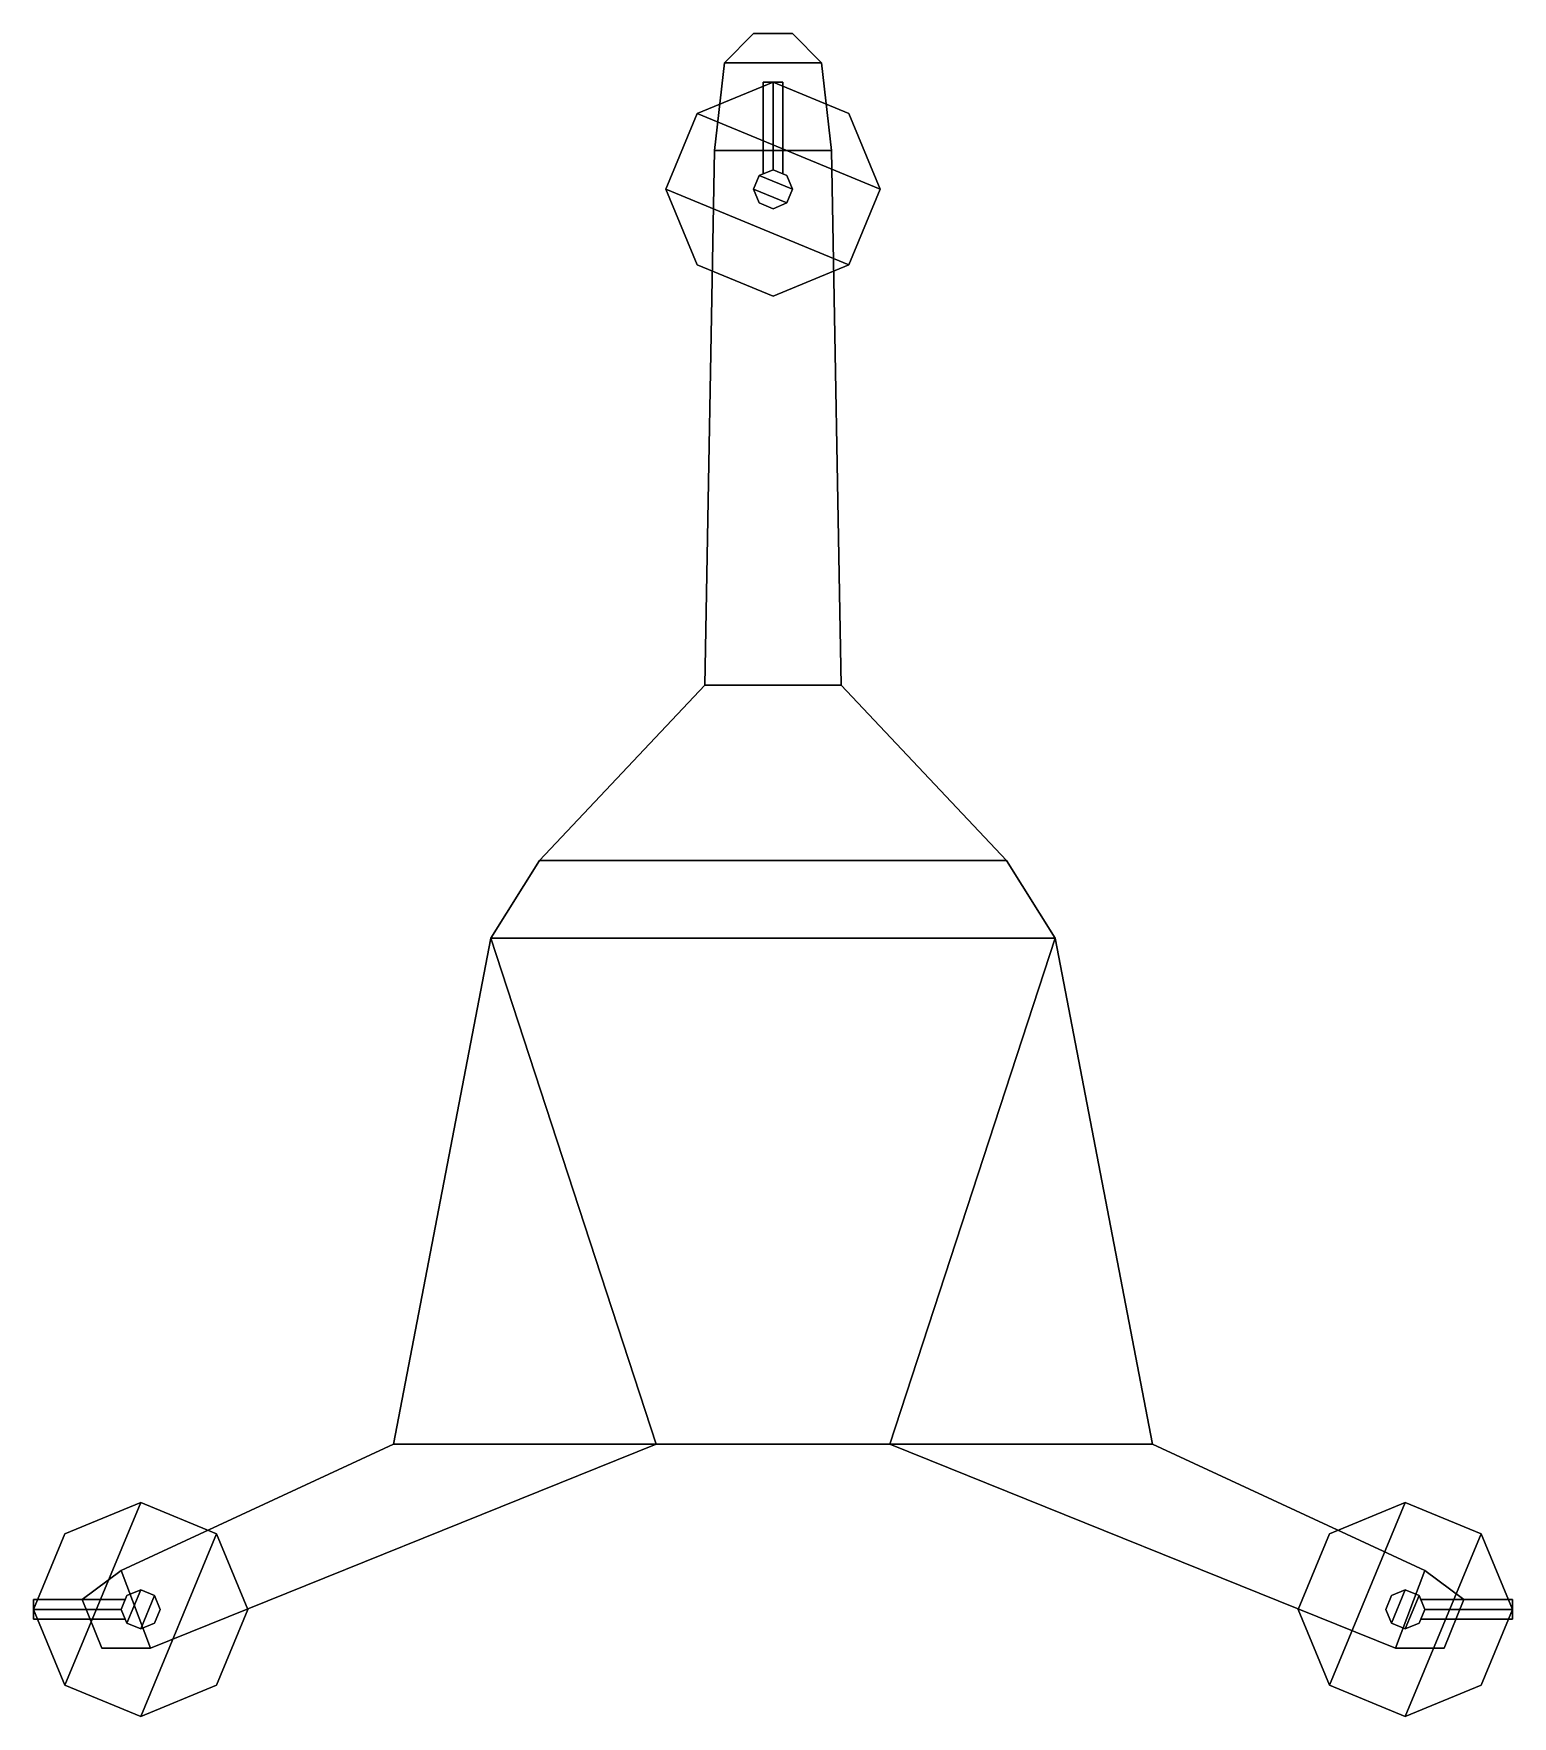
# Model space of a CAD drawing. Extents: x -0.76 to 0.76, y -0.69 to 1.04.
import ezdxf

# ---------------------------------------------------------------- set-up
doc = ezdxf.new("R2010")
doc.units = 0
doc.layers.get('0').update_dxf_attribs({"linetype": 'CONTINUOUS'})

msp = doc.modelspace()

# ---------------------------------------------------------------- linework, layer by layer
for points in [[(-0.02, 1.04, 0.36), (0.02, 1.04, 0.36), (0.05, 1.01, 0.36), (-0.05, 1.01, 0.36)], [(-0.05, 1.01, 0.44), (-0.02, 1.04, 0.44), (-0.02, 1.04, 0.36), (-0.05, 1.01, 0.36)], [(0.05, 1.01, 0.44), (0.02, 1.04, 0.44), (-0.02, 1.04, 0.44), (-0.05, 1.01, 0.44)], [(-0.02, 1.04, 0.44), (0.02, 1.04, 0.44), (0.02, 1.04, 0.36), (-0.02, 1.04, 0.36)], [(0.05, 1.01, 0.36), (0.02, 1.04, 0.36), (0.02, 1.04, 0.44), (0.05, 1.01, 0.44)], [(-0.05, 1.01, 0.44), (-0.06, 0.92, 0.44), (0.06, 0.92, 0.44), (0.05, 1.01, 0.44)], [(-0.05, 1.01, 0.36), (-0.06, 0.92, 0.36), (-0.06, 0.92, 0.44), (-0.05, 1.01, 0.44)], [(0.06, 0.92, 0.36), (-0.06, 0.92, 0.36), (-0.05, 1.01, 0.36), (0.05, 1.01, 0.36)], [(0.05, 1.01, 0.44), (0.06, 0.92, 0.44), (0.06, 0.92, 0.36), (0.05, 1.01, 0.36)], [(0, 0.99, 0.33), (-0.0778, 0.9578, 0.33), (-0.0778, 0.9578, 0.35), (0, 0.99, 0.35)], [(0.0778, 0.9578, 0.35), (0, 0.99, 0.35), (-0.0778, 0.9578, 0.35), (0.11, 0.88, 0.35)], [(-0.01, 0.8959, 0.57), (0, 0.9, 0.58), (0, 0.99, 0.58), (-0.01, 0.99, 0.57)], [(0, 0.9, 0.56), (-0.01, 0.8959, 0.57), (-0.01, 0.99, 0.57), (0, 0.99, 0.56)], [(0, 0.99, 0.58), (0.01, 0.99, 0.57), (0, 0.99, 0.56), (-0.01, 0.99, 0.57)], [(0.0778, 0.9578, 0.33), (0, 0.99, 0.33), (0, 0.99, 0.35), (0.0778, 0.9578, 0.35)], [(0, 0.9, 0.58), (0.01, 0.8959, 0.57), (0.01, 0.99, 0.57), (0, 0.99, 0.58)], [(0.01, 0.8959, 0.57), (0, 0.9, 0.56), (0, 0.99, 0.56), (0.01, 0.99, 0.57)], [(-0.0778, 0.9578, 0.33), (-0.11, 0.88, 0.33), (-0.11, 0.88, 0.35), (-0.0778, 0.9578, 0.35)], [(0.11, 0.88, 0.35), (-0.0778, 0.9578, 0.35), (-0.11, 0.88, 0.35), (0.0778, 0.8022, 0.35)], [(0.11, 0.88, 0.33), (0.0778, 0.9578, 0.33), (0.0778, 0.9578, 0.35), (0.11, 0.88, 0.35)], [(0.07, 0.37, 0.44), (0.06, 0.92, 0.44), (-0.06, 0.92, 0.44), (-0.07, 0.37, 0.44)], [(-0.07, 0.37, 0.44), (-0.06, 0.92, 0.44), (-0.06, 0.92, 0.36), (-0.07, 0.37, 0.36)], [(-0.06, 0.92, 0.36), (0.06, 0.92, 0.36), (0.07, 0.37, 0.36), (-0.07, 0.37, 0.36)], [(0.07, 0.37, 0.36), (0.06, 0.92, 0.36), (0.06, 0.92, 0.44), (0.07, 0.37, 0.44)], [(0, 0.9, 0.44), (-0.0141, 0.8941, 0.44), (-0.0141, 0.8941, 0.59), (0, 0.9, 0.59)], [(0.0141, 0.8941, 0.59), (0, 0.9, 0.59), (-0.0141, 0.8941, 0.59), (0.02, 0.88, 0.59)], [(0.0141, 0.8941, 0.44), (0, 0.9, 0.44), (0, 0.9, 0.59), (0.0141, 0.8941, 0.59)], [(-0.0141, 0.8941, 0.44), (-0.02, 0.88, 0.44), (-0.02, 0.88, 0.59), (-0.0141, 0.8941, 0.59)], [(0.02, 0.88, 0.59), (-0.0141, 0.8941, 0.59), (-0.02, 0.88, 0.59), (0.0141, 0.8659, 0.59)], [(0.02, 0.88, 0.44), (0.0141, 0.8941, 0.44), (0.0141, 0.8941, 0.59), (0.02, 0.88, 0.59)], [(-0.11, 0.88, 0.33), (-0.0778, 0.8022, 0.33), (-0.0778, 0.8022, 0.35), (-0.11, 0.88, 0.35)], [(0.0778, 0.8022, 0.35), (-0.11, 0.88, 0.35), (-0.0778, 0.8022, 0.35), (0, 0.77, 0.35)], [(-0.02, 0.88, 0.44), (-0.0141, 0.8659, 0.44), (-0.0141, 0.8659, 0.59), (-0.02, 0.88, 0.59)], [(0.0141, 0.8659, 0.59), (-0.02, 0.88, 0.59), (-0.0141, 0.8659, 0.59), (0, 0.86, 0.59)], [(-0.0141, 0.8659, 0.44), (0, 0.86, 0.44), (0, 0.86, 0.59), (-0.0141, 0.8659, 0.59)], [(0, 0.86, 0.44), (0.0141, 0.8659, 0.44), (0.0141, 0.8659, 0.59), (0, 0.86, 0.59)], [(0.0141, 0.8659, 0.44), (0.02, 0.88, 0.44), (0.02, 0.88, 0.59), (0.0141, 0.8659, 0.59)], [(0.0778, 0.8022, 0.33), (0.11, 0.88, 0.33), (0.11, 0.88, 0.35), (0.0778, 0.8022, 0.35)], [(-0.0778, 0.8022, 0.33), (0, 0.77, 0.33), (0, 0.77, 0.35), (-0.0778, 0.8022, 0.35)], [(0, 0.77, 0.33), (0.0778, 0.8022, 0.33), (0.0778, 0.8022, 0.35), (0, 0.77, 0.35)], [(-0.07, 0.37, 0.36), (0.07, 0.37, 0.36), (0.24, 0.19, 0.36), (-0.24, 0.19, 0.36)], [(0.24, 0.19, 0.44), (0.07, 0.37, 0.44), (-0.07, 0.37, 0.44), (-0.24, 0.19, 0.44)], [(-0.24, 0.19, 0.44), (-0.07, 0.37, 0.44), (-0.07, 0.37, 0.36), (-0.24, 0.19, 0.36)], [(0.24, 0.19, 0.36), (0.07, 0.37, 0.36), (0.07, 0.37, 0.44), (0.24, 0.19, 0.44)], [(0.29, 0.11, 0.44), (0.24, 0.19, 0.44), (-0.24, 0.19, 0.44), (-0.29, 0.11, 0.44)], [(-0.24, 0.19, 0.36), (0.24, 0.19, 0.36), (0.29, 0.11, 0.36), (-0.29, 0.11, 0.36)], [(-0.29, 0.11, 0.44), (-0.24, 0.19, 0.44), (-0.24, 0.19, 0.36), (-0.29, 0.11, 0.36)], [(0.29, 0.11, 0.36), (0.24, 0.19, 0.36), (0.24, 0.19, 0.44), (0.29, 0.11, 0.44)], [(-0.39, -0.41, 0.44), (-0.29, 0.11, 0.44), (-0.29, 0.11, 0.36), (-0.39, -0.41, 0.36)], [(-0.39, -0.41, 0.36), (-0.29, 0.11, 0.36), (-0.29, 0.11, 0.36), (-0.12, -0.41, 0.36)], [(-0.12, -0.41, 0.44), (-0.29, 0.11, 0.44), (-0.29, 0.11, 0.44), (-0.39, -0.41, 0.44)], [(-0.29, 0.11, 0.36), (0.29, 0.11, 0.36), (0.12, -0.41, 0.36), (-0.12, -0.41, 0.36)], [(0.12, -0.41, 0.44), (0.29, 0.11, 0.44), (-0.29, 0.11, 0.44), (-0.12, -0.41, 0.44)], [(0.12, -0.41, 0.36), (0.29, 0.11, 0.36), (0.29, 0.11, 0.36), (0.39, -0.41, 0.36)], [(0.39, -0.41, 0.44), (0.29, 0.11, 0.44), (0.29, 0.11, 0.44), (0.12, -0.41, 0.44)], [(0.39, -0.41, 0.36), (0.29, 0.11, 0.36), (0.29, 0.11, 0.44), (0.39, -0.41, 0.44)], [(-0.67, -0.54, 0.36), (-0.39, -0.41, 0.36), (-0.12, -0.41, 0.36), (-0.64, -0.62, 0.36)], [(-0.67, -0.54, 0.44), (-0.39, -0.41, 0.44), (-0.39, -0.41, 0.36), (-0.67, -0.54, 0.36)], [(-0.12, -0.41, 0.44), (-0.39, -0.41, 0.44), (-0.67, -0.54, 0.44), (-0.64, -0.62, 0.44)], [(-0.64, -0.62, 0.36), (-0.12, -0.41, 0.36), (-0.12, -0.41, 0.44), (-0.64, -0.62, 0.44)], [(-0.12, -0.41, 0.36), (0.12, -0.41, 0.36), (0.12, -0.41, 0.44), (-0.12, -0.41, 0.44)], [(0.67, -0.54, 0.44), (0.39, -0.41, 0.44), (0.12, -0.41, 0.44), (0.64, -0.62, 0.44)], [(0.64, -0.62, 0.44), (0.12, -0.41, 0.44), (0.12, -0.41, 0.36), (0.64, -0.62, 0.36)], [(0.12, -0.41, 0.36), (0.39, -0.41, 0.36), (0.67, -0.54, 0.36), (0.64, -0.62, 0.36)], [(0.67, -0.54, 0.36), (0.39, -0.41, 0.36), (0.39, -0.41, 0.44), (0.67, -0.54, 0.44)], [(-0.7278, -0.5022, 0.35), (-0.76, -0.58, 0.35), (-0.7278, -0.6578, 0.35), (-0.65, -0.47, 0.35)], [(-0.65, -0.47, 0.33), (-0.7278, -0.5022, 0.33), (-0.7278, -0.5022, 0.35), (-0.65, -0.47, 0.35)], [(-0.65, -0.47, 0.35), (-0.7278, -0.6578, 0.35), (-0.65, -0.69, 0.35), (-0.5722, -0.5022, 0.35)], [(-0.5722, -0.5022, 0.33), (-0.65, -0.47, 0.33), (-0.65, -0.47, 0.35), (-0.5722, -0.5022, 0.35)], [(0.5722, -0.6578, 0.35), (0.65, -0.47, 0.35), (0.5722, -0.5022, 0.35), (0.54, -0.58, 0.35)], [(0.65, -0.47, 0.33), (0.5722, -0.5022, 0.33), (0.5722, -0.5022, 0.35), (0.65, -0.47, 0.35)], [(0.65, -0.69, 0.35), (0.7278, -0.5022, 0.35), (0.65, -0.47, 0.35), (0.5722, -0.6578, 0.35)], [(0.7278, -0.5022, 0.33), (0.65, -0.47, 0.33), (0.65, -0.47, 0.35), (0.7278, -0.5022, 0.35)], [(-0.7278, -0.5022, 0.33), (-0.76, -0.58, 0.33), (-0.76, -0.58, 0.35), (-0.7278, -0.5022, 0.35)], [(-0.5722, -0.5022, 0.35), (-0.65, -0.69, 0.35), (-0.5722, -0.6578, 0.35), (-0.54, -0.58, 0.35)], [(-0.54, -0.58, 0.33), (-0.5722, -0.5022, 0.33), (-0.5722, -0.5022, 0.35), (-0.54, -0.58, 0.35)], [(0.5722, -0.5022, 0.33), (0.54, -0.58, 0.33), (0.54, -0.58, 0.35), (0.5722, -0.5022, 0.35)], [(0.7278, -0.6578, 0.35), (0.76, -0.58, 0.35), (0.7278, -0.5022, 0.35), (0.65, -0.69, 0.35)], [(0.76, -0.58, 0.33), (0.7278, -0.5022, 0.33), (0.7278, -0.5022, 0.35), (0.76, -0.58, 0.35)], [(-0.71, -0.57, 0.44), (-0.67, -0.54, 0.44), (-0.67, -0.54, 0.36), (-0.71, -0.57, 0.36)], [(-0.71, -0.57, 0.36), (-0.67, -0.54, 0.36), (-0.64, -0.62, 0.36), (-0.69, -0.62, 0.36)], [(-0.64, -0.62, 0.44), (-0.67, -0.54, 0.44), (-0.71, -0.57, 0.44), (-0.69, -0.62, 0.44)], [(0.64, -0.62, 0.36), (0.67, -0.54, 0.36), (0.71, -0.57, 0.36), (0.69, -0.62, 0.36)], [(0.71, -0.57, 0.44), (0.67, -0.54, 0.44), (0.64, -0.62, 0.44), (0.69, -0.62, 0.44)], [(0.71, -0.57, 0.36), (0.67, -0.54, 0.36), (0.67, -0.54, 0.44), (0.71, -0.57, 0.44)], [(-0.76, -0.58, 0.58), (-0.76, -0.57, 0.57), (-0.76, -0.58, 0.56), (-0.76, -0.59, 0.57)], [(-0.6659, -0.57, 0.57), (-0.67, -0.58, 0.56), (-0.76, -0.58, 0.56), (-0.76, -0.57, 0.57)], [(-0.67, -0.58, 0.58), (-0.6659, -0.57, 0.57), (-0.76, -0.57, 0.57), (-0.76, -0.58, 0.58)], [(-0.69, -0.62, 0.44), (-0.71, -0.57, 0.44), (-0.71, -0.57, 0.36), (-0.69, -0.62, 0.36)], [(-0.6641, -0.5659, 0.59), (-0.67, -0.58, 0.59), (-0.6641, -0.5941, 0.59), (-0.65, -0.56, 0.59)], [(-0.6641, -0.5659, 0.44), (-0.67, -0.58, 0.44), (-0.67, -0.58, 0.59), (-0.6641, -0.5659, 0.59)], [(-0.65, -0.56, 0.59), (-0.6641, -0.5941, 0.59), (-0.65, -0.6, 0.59), (-0.6359, -0.5659, 0.59)], [(-0.65, -0.56, 0.44), (-0.6641, -0.5659, 0.44), (-0.6641, -0.5659, 0.59), (-0.65, -0.56, 0.59)], [(-0.6359, -0.5659, 0.44), (-0.65, -0.56, 0.44), (-0.65, -0.56, 0.59), (-0.6359, -0.5659, 0.59)], [(-0.6359, -0.5659, 0.59), (-0.65, -0.6, 0.59), (-0.6359, -0.5941, 0.59), (-0.63, -0.58, 0.59)], [(-0.63, -0.58, 0.44), (-0.6359, -0.5659, 0.44), (-0.6359, -0.5659, 0.59), (-0.63, -0.58, 0.59)], [(0.6359, -0.5941, 0.59), (0.65, -0.56, 0.59), (0.6359, -0.5659, 0.59), (0.63, -0.58, 0.59)], [(0.6359, -0.5659, 0.44), (0.63, -0.58, 0.44), (0.63, -0.58, 0.59), (0.6359, -0.5659, 0.59)], [(0.65, -0.6, 0.59), (0.6641, -0.5659, 0.59), (0.65, -0.56, 0.59), (0.6359, -0.5941, 0.59)], [(0.65, -0.56, 0.44), (0.6359, -0.5659, 0.44), (0.6359, -0.5659, 0.59), (0.65, -0.56, 0.59)], [(0.6641, -0.5659, 0.44), (0.65, -0.56, 0.44), (0.65, -0.56, 0.59), (0.6641, -0.5659, 0.59)], [(0.6641, -0.5941, 0.59), (0.67, -0.58, 0.59), (0.6641, -0.5659, 0.59), (0.65, -0.6, 0.59)], [(0.67, -0.58, 0.44), (0.6641, -0.5659, 0.44), (0.6641, -0.5659, 0.59), (0.67, -0.58, 0.59)], [(0.67, -0.58, 0.56), (0.6659, -0.57, 0.57), (0.76, -0.57, 0.57), (0.76, -0.58, 0.56)], [(0.6659, -0.57, 0.57), (0.67, -0.58, 0.58), (0.76, -0.58, 0.58), (0.76, -0.57, 0.57)], [(0.69, -0.62, 0.36), (0.71, -0.57, 0.36), (0.71, -0.57, 0.44), (0.69, -0.62, 0.44)], [(0.76, -0.58, 0.58), (0.76, -0.59, 0.57), (0.76, -0.58, 0.56), (0.76, -0.57, 0.57)], [(-0.76, -0.58, 0.33), (-0.7278, -0.6578, 0.33), (-0.7278, -0.6578, 0.35), (-0.76, -0.58, 0.35)], [(-0.67, -0.58, 0.56), (-0.6659, -0.59, 0.57), (-0.76, -0.59, 0.57), (-0.76, -0.58, 0.56)], [(-0.6659, -0.59, 0.57), (-0.67, -0.58, 0.58), (-0.76, -0.58, 0.58), (-0.76, -0.59, 0.57)], [(-0.67, -0.58, 0.44), (-0.6641, -0.5941, 0.44), (-0.6641, -0.5941, 0.59), (-0.67, -0.58, 0.59)], [(-0.6359, -0.5941, 0.44), (-0.63, -0.58, 0.44), (-0.63, -0.58, 0.59), (-0.6359, -0.5941, 0.59)], [(-0.5722, -0.6578, 0.33), (-0.54, -0.58, 0.33), (-0.54, -0.58, 0.35), (-0.5722, -0.6578, 0.35)], [(0.54, -0.58, 0.33), (0.5722, -0.6578, 0.33), (0.5722, -0.6578, 0.35), (0.54, -0.58, 0.35)], [(0.63, -0.58, 0.44), (0.6359, -0.5941, 0.44), (0.6359, -0.5941, 0.59), (0.63, -0.58, 0.59)], [(0.6641, -0.5941, 0.44), (0.67, -0.58, 0.44), (0.67, -0.58, 0.59), (0.6641, -0.5941, 0.59)], [(0.6659, -0.59, 0.57), (0.67, -0.58, 0.56), (0.76, -0.58, 0.56), (0.76, -0.59, 0.57)], [(0.67, -0.58, 0.58), (0.6659, -0.59, 0.57), (0.76, -0.59, 0.57), (0.76, -0.58, 0.58)], [(0.7278, -0.6578, 0.33), (0.76, -0.58, 0.33), (0.76, -0.58, 0.35), (0.7278, -0.6578, 0.35)], [(-0.6641, -0.5941, 0.44), (-0.65, -0.6, 0.44), (-0.65, -0.6, 0.59), (-0.6641, -0.5941, 0.59)], [(-0.65, -0.6, 0.44), (-0.6359, -0.5941, 0.44), (-0.6359, -0.5941, 0.59), (-0.65, -0.6, 0.59)], [(0.6359, -0.5941, 0.44), (0.65, -0.6, 0.44), (0.65, -0.6, 0.59), (0.6359, -0.5941, 0.59)], [(0.65, -0.6, 0.44), (0.6641, -0.5941, 0.44), (0.6641, -0.5941, 0.59), (0.65, -0.6, 0.59)], [(-0.69, -0.62, 0.36), (-0.64, -0.62, 0.36), (-0.64, -0.62, 0.44), (-0.69, -0.62, 0.44)], [(0.69, -0.62, 0.44), (0.64, -0.62, 0.44), (0.64, -0.62, 0.36), (0.69, -0.62, 0.36)], [(-0.7278, -0.6578, 0.33), (-0.65, -0.69, 0.33), (-0.65, -0.69, 0.35), (-0.7278, -0.6578, 0.35)], [(-0.65, -0.69, 0.33), (-0.5722, -0.6578, 0.33), (-0.5722, -0.6578, 0.35), (-0.65, -0.69, 0.35)], [(0.5722, -0.6578, 0.33), (0.65, -0.69, 0.33), (0.65, -0.69, 0.35), (0.5722, -0.6578, 0.35)], [(0.65, -0.69, 0.33), (0.7278, -0.6578, 0.33), (0.7278, -0.6578, 0.35), (0.65, -0.69, 0.35)]]:
    msp.add_3dface(points)

doc.saveas('drawing.dxf')
